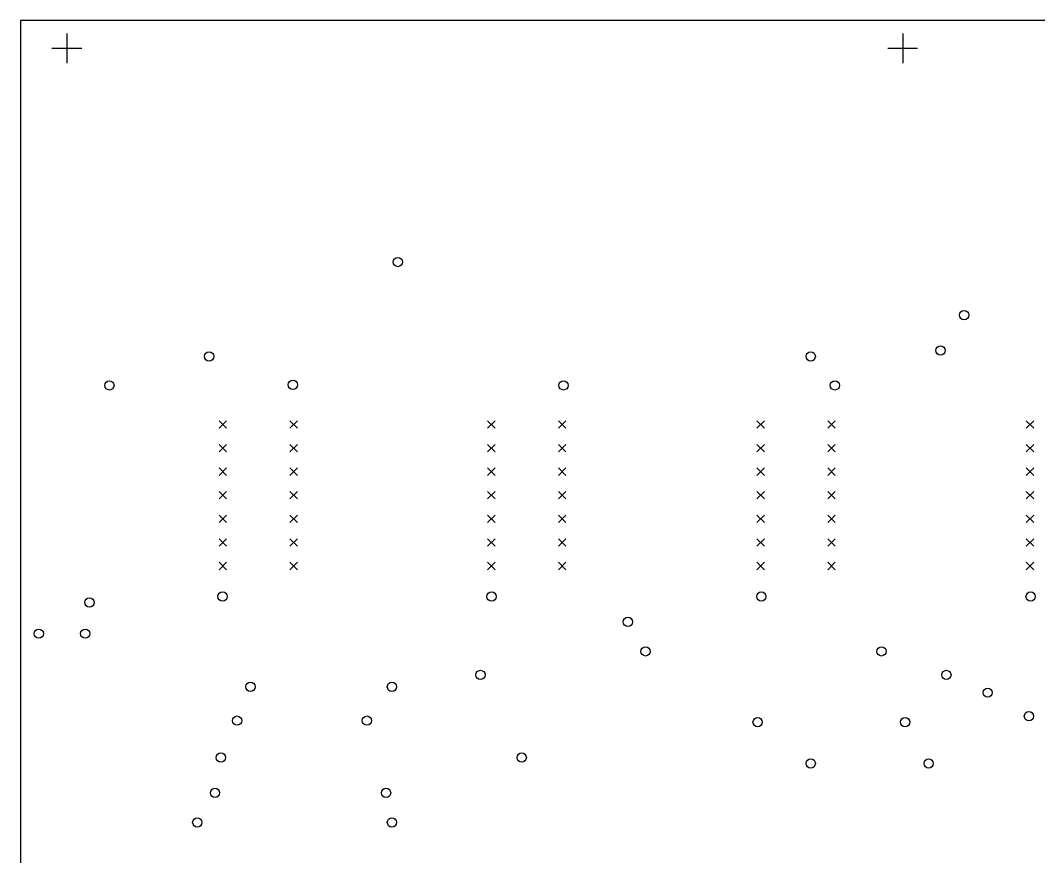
# Model space of a CAD drawing. Extents: x 1.84 to 10.63, y -10.63 to -3.54.
# Drawn here: x 1.968 to 6.285, y -7.088 to -3.543 of the extents above; entities that cross this region are included whole.
import ezdxf

# ---------------------------------------------------------------- set-up
doc = ezdxf.new("R2010")
doc.units = 0
doc.header["$MEASUREMENT"] = 0
doc.layers.add('BLACK', color=7, linetype='CONTINUOUS')

msp = doc.modelspace()

# ---------------------------------------------------------------- linework, layer by layer
at = {"layer": 'BLACK', "linetype": 'CONTINUOUS'}
for p, q in [((1.9685, -3.54331), (1.9685, -9.84252)), ((10.4331, -3.54331), (1.9685, -3.54331)), ((2.16535, -3.59843), (2.16535, -3.72441)), ((5.70866, -3.59843), (5.70866, -3.72441)), ((2.10236, -3.66142), (2.22835, -3.66142)), ((5.64567, -3.66142), (5.77165, -3.66142)), ((2.81102, -5.24016), (2.84252, -5.27165)), ((2.84252, -5.24016), (2.81102, -5.27165)), ((3.11102, -5.24016), (3.14252, -5.27165)), ((3.14252, -5.24016), (3.11102, -5.27165)), ((3.94882, -5.24016), (3.98031, -5.27165)), ((3.98031, -5.24016), (3.94882, -5.27165)), ((4.24882, -5.24016), (4.28031, -5.27165)), ((4.28031, -5.24016), (4.24882, -5.27165)), ((5.09055, -5.24016), (5.12205, -5.27165)), ((5.12205, -5.24016), (5.09055, -5.27165)), ((5.39055, -5.24016), (5.42205, -5.27165)), ((5.42205, -5.24016), (5.39055, -5.27165)), ((6.23228, -5.24016), (6.26378, -5.27165)), ((6.26378, -5.24016), (6.23228, -5.27165)), ((2.81102, -5.34016), (2.84252, -5.37165)), ((2.84252, -5.34016), (2.81102, -5.37165)), ((3.11102, -5.34016), (3.14252, -5.37165)), ((3.14252, -5.34016), (3.11102, -5.37165)), ((3.94882, -5.34016), (3.98031, -5.37165)), ((3.98031, -5.34016), (3.94882, -5.37165)), ((4.24882, -5.34016), (4.28031, -5.37165)), ((4.28031, -5.34016), (4.24882, -5.37165)), ((5.09055, -5.34016), (5.12205, -5.37165)), ((5.12205, -5.34016), (5.09055, -5.37165)), ((5.39055, -5.34016), (5.42205, -5.37165)), ((5.42205, -5.34016), (5.39055, -5.37165)), ((6.23228, -5.34016), (6.26378, -5.37165)), ((6.26378, -5.34016), (6.23228, -5.37165)), ((2.81102, -5.44016), (2.84252, -5.47165)), ((2.84252, -5.44016), (2.81102, -5.47165)), ((3.11102, -5.44016), (3.14252, -5.47165)), ((3.14252, -5.44016), (3.11102, -5.47165)), ((3.94882, -5.44016), (3.98031, -5.47165)), ((3.98031, -5.44016), (3.94882, -5.47165)), ((4.24882, -5.44016), (4.28031, -5.47165)), ((4.28031, -5.44016), (4.24882, -5.47165)), ((5.09055, -5.44016), (5.12205, -5.47165)), ((5.12205, -5.44016), (5.09055, -5.47165)), ((5.39055, -5.44016), (5.42205, -5.47165)), ((5.42205, -5.44016), (5.39055, -5.47165)), ((6.23228, -5.44016), (6.26378, -5.47165)), ((6.26378, -5.44016), (6.23228, -5.47165)), ((2.81102, -5.54016), (2.84252, -5.57165)), ((2.84252, -5.54016), (2.81102, -5.57165)), ((3.11102, -5.54016), (3.14252, -5.57165)), ((3.14252, -5.54016), (3.11102, -5.57165)), ((3.94882, -5.54016), (3.98031, -5.57165)), ((3.98031, -5.54016), (3.94882, -5.57165)), ((4.24882, -5.54016), (4.28031, -5.57165)), ((4.28031, -5.54016), (4.24882, -5.57165)), ((5.09055, -5.54016), (5.12205, -5.57165)), ((5.12205, -5.54016), (5.09055, -5.57165)), ((5.39055, -5.54016), (5.42205, -5.57165)), ((5.42205, -5.54016), (5.39055, -5.57165)), ((6.23228, -5.54016), (6.26378, -5.57165)), ((6.26378, -5.54016), (6.23228, -5.57165)), ((2.81102, -5.64016), (2.84252, -5.67165)), ((2.84252, -5.64016), (2.81102, -5.67165)), ((3.11102, -5.64016), (3.14252, -5.67165)), ((3.14252, -5.64016), (3.11102, -5.67165)), ((3.94882, -5.64016), (3.98031, -5.67165)), ((3.98031, -5.64016), (3.94882, -5.67165)), ((4.24882, -5.64016), (4.28031, -5.67165)), ((4.28031, -5.64016), (4.24882, -5.67165)), ((5.09055, -5.64016), (5.12205, -5.67165)), ((5.12205, -5.64016), (5.09055, -5.67165)), ((5.39055, -5.64016), (5.42205, -5.67165)), ((5.42205, -5.64016), (5.39055, -5.67165)), ((6.23228, -5.64016), (6.26378, -5.67165)), ((6.26378, -5.64016), (6.23228, -5.67165)), ((2.81102, -5.74016), (2.84252, -5.77165)), ((2.84252, -5.74016), (2.81102, -5.77165)), ((3.11102, -5.74016), (3.14252, -5.77165)), ((3.14252, -5.74016), (3.11102, -5.77165)), ((3.94882, -5.74016), (3.98031, -5.77165)), ((3.98031, -5.74016), (3.94882, -5.77165)), ((4.24882, -5.74016), (4.28031, -5.77165)), ((4.28031, -5.74016), (4.24882, -5.77165)), ((5.09055, -5.74016), (5.12205, -5.77165)), ((5.12205, -5.74016), (5.09055, -5.77165)), ((5.39055, -5.74016), (5.42205, -5.77165)), ((5.42205, -5.74016), (5.39055, -5.77165)), ((6.23228, -5.74016), (6.26378, -5.77165)), ((6.26378, -5.74016), (6.23228, -5.77165)), ((2.81102, -5.84016), (2.84252, -5.87165)), ((2.84252, -5.84016), (2.81102, -5.87165)), ((3.11102, -5.84016), (3.14252, -5.87165)), ((3.14252, -5.84016), (3.11102, -5.87165)), ((3.94882, -5.84016), (3.98031, -5.87165)), ((3.98031, -5.84016), (3.94882, -5.87165)), ((4.24882, -5.84016), (4.28031, -5.87165)), ((4.28031, -5.84016), (4.24882, -5.87165)), ((5.09055, -5.84016), (5.12205, -5.87165)), ((5.12205, -5.84016), (5.09055, -5.87165)), ((5.39055, -5.84016), (5.42205, -5.87165)), ((5.42205, -5.84016), (5.39055, -5.87165)), ((6.23228, -5.84016), (6.26378, -5.87165)), ((6.26378, -5.84016), (6.23228, -5.87165))]:
    msp.add_line(p, q, dxfattribs=at)
at = {"layer": 'BLACK'}
for centre in [(3.5685, -4.56752), (5.9685, -4.79252), (2.7685, -4.96752), (5.3185, -4.96752), (5.8685, -4.94252), (2.34572, -5.0903), (3.1235, -5.08752), (4.27072, -5.0903), (5.42072, -5.0903), (2.26142, -6.01043), (2.82559, -5.98543), (3.96559, -5.98543), (5.10925, -5.98543), (6.25059, -5.98543), (4.5435, -6.09252), (2.04665, -6.14252), (2.2435, -6.14252), (4.6185, -6.21752), (5.6185, -6.21752), (3.9185, -6.31752), (5.8935, -6.31752), (2.9435, -6.36752), (3.5435, -6.36752), (6.0685, -6.39252), (6.2435, -6.49252), (2.88716, -6.51117), (3.43716, -6.51117), (5.0935, -6.51752), (5.7185, -6.51752), (2.8185, -6.66752), (4.0935, -6.66752), (5.3185, -6.69252), (5.8185, -6.69252), (2.7935, -6.81752), (3.5185, -6.81752), (2.7185, -6.94252), (3.5435, -6.94252)]:
    msp.add_circle(centre, 0.01969, dxfattribs=at)

doc.saveas('drawing.dxf')
